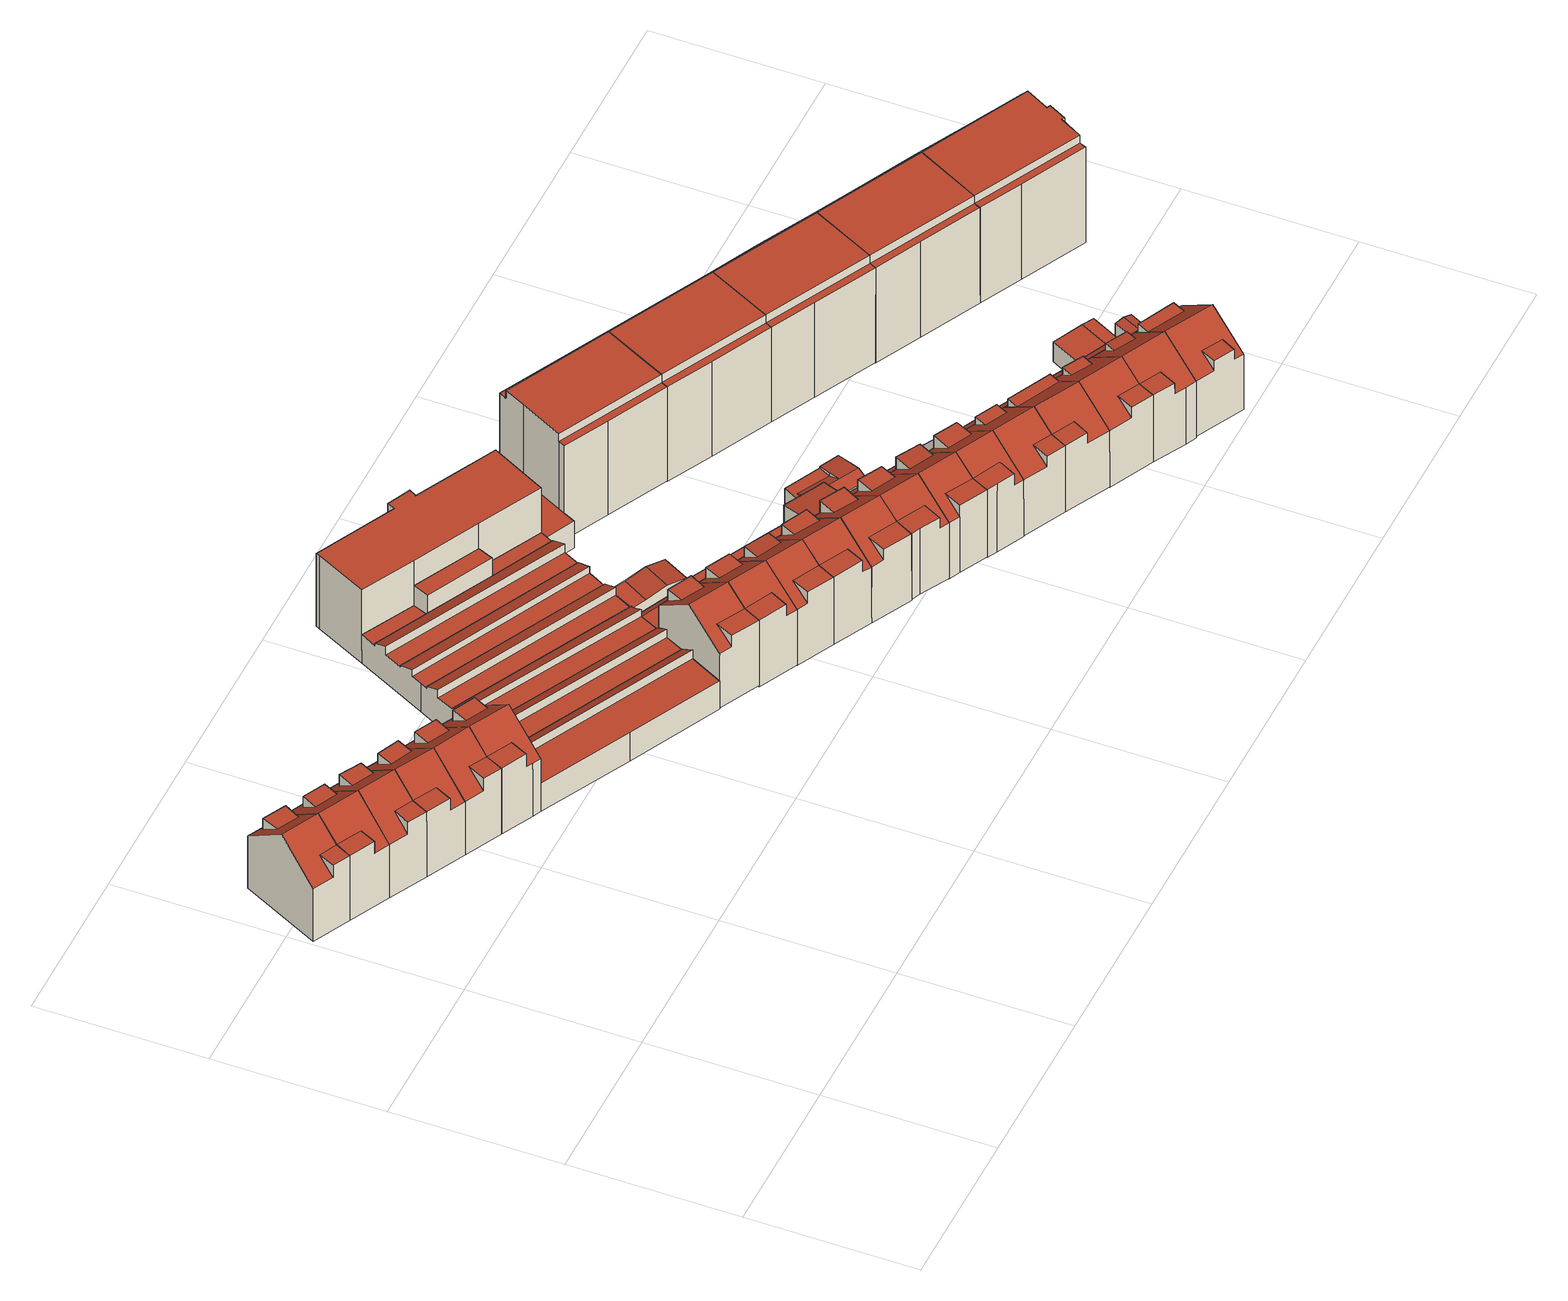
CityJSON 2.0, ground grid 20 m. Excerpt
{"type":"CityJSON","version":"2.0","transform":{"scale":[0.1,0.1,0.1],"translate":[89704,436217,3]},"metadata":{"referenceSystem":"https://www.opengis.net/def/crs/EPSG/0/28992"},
"CityObjects":{
"building1":{"type":"Building","children":["building1-1"],"geometry":[{"type":"Solid","lod":"2","boundaries":[[[[0,1,2]],[[3,4,5]],[[5,1,0,3]],[[3,0,2,4]],[[6,7,8]],[[8,7,9,10,11,12]],[[11,13,14,15,16,17,12]],[[18,19,20,10,9,21]],[[14,19,18,15]],[[15,18,21,16],[1,5,4,2]],[[6,17,16,21,9,7]],[[17,6,8,12]],[[13,11,10,20]],[[13,20,19,14]]]],"semantics":{"surfaces":[{"type":"WallSurface"},{"type":"RoofSurface"},{"type":"GroundSurface"},{"type":"ClosureSurface"}],"values":[[0,0,0,1,0,0,0,0,0,1,1,1,2,3]]}}]},
"building1-1":{"type":"BuildingInstallation","parents":["building1"],"geometry":[{"type":"MultiSurface","lod":"2","boundaries":[[[3,0,2,4]],[[0,1,2]],[[3,4,5]],[[5,1,0,3]]],"semantics":{"surfaces":[{"type":"RoofSurface"},{"type":"WallSurface"}],"values":[0,1,1,1]}}]},
"building2":{"type":"Building","children":["building2-1"],"geometry":[{"type":"Solid","lod":"2","boundaries":[[[[22,23,24]],[[25,26,27]],[[24,26,25,22]],[[22,25,27,23]],[[28,29,30,31,32,33]],[[16,15,14,13,11,12,17]],[[34,35,36]],[[32,36,35,12,11,33]],[[29,14,15,30]],[[30,15,16,31],[26,24,23,27]],[[34,17,12,35]],[[36,32,31,16,17,34]],[[33,11,13,28]],[[28,13,14,29]]]],"semantics":{"surfaces":[{"type":"WallSurface"},{"type":"RoofSurface"},{"type":"GroundSurface"},{"type":"ClosureSurface"}],"values":[[0,0,0,1,0,0,0,0,0,1,1,1,2,3]]}}]},
"building2-1":{"type":"BuildingInstallation","parents":["building2"],"geometry":[{"type":"MultiSurface","lod":"2","boundaries":[[[22,25,27,23]],[[22,23,24]],[[25,26,27]],[[24,26,25,22]]],"semantics":{"surfaces":[{"type":"RoofSurface"},{"type":"WallSurface"}],"values":[0,1,1,1]}}]},
"building3":{"type":"Building","children":["building3-1"],"geometry":[{"type":"Solid","lod":"2","boundaries":[[[[37,38,39]],[[39,40,41,37]],[[41,40,42]],[[37,41,42,38]],[[43,44,45,46,47,48,49]],[[30,29,28,33,32,31]],[[50,51,52]],[[52,51,32,33,48,47]],[[43,29,30,44]],[[46,50,52,47]],[[44,30,31,45],[40,39,38,42]],[[46,45,31,32,51,50]],[[49,48,33,28]],[[49,28,29,43]]]],"semantics":{"surfaces":[{"type":"WallSurface"},{"type":"RoofSurface"},{"type":"GroundSurface"},{"type":"ClosureSurface"}],"values":[[0,0,0,1,0,0,0,0,0,1,1,1,2,3]]}}]},
"building3-1":{"type":"BuildingInstallation","parents":["building3"],"geometry":[{"type":"MultiSurface","lod":"2","boundaries":[[[37,41,42,38]],[[37,38,39]],[[39,40,41,37]],[[41,40,42]]],"semantics":{"surfaces":[{"type":"RoofSurface"},{"type":"WallSurface"}],"values":[0,1,1,1]}}]},
"building4":{"type":"Building","children":["building4-1"],"geometry":[{"type":"Solid","lod":"2","boundaries":[[[[53,54,55]],[[56,57,58]],[[58,54,53,56]],[[56,53,55,57]],[[59,60,61,47,48,62]],[[62,63,64,65,66,59]],[[67,61,60]],[[64,43,44,65]],[[45,44,43,49,48,47,46]],[[67,46,47,61]],[[60,59,66,45,46,67]],[[65,44,45,66],[54,58,57,55]],[[63,62,48,49]],[[63,49,43,64]]]],"semantics":{"surfaces":[{"type":"WallSurface"},{"type":"RoofSurface"},{"type":"GroundSurface"},{"type":"ClosureSurface"}],"values":[[0,0,0,1,0,0,0,0,0,1,1,1,2,3]]}}]},
"building4-1":{"type":"BuildingInstallation","parents":["building4"],"geometry":[{"type":"MultiSurface","lod":"2","boundaries":[[[56,53,55,57]],[[53,54,55]],[[56,57,58]],[[58,54,53,56]]],"semantics":{"surfaces":[{"type":"RoofSurface"},{"type":"WallSurface"}],"values":[0,1,1,1]}}]},
"building5":{"type":"Building","children":["building5-1"],"geometry":[{"type":"Solid","lod":"2","boundaries":[[[[68,69,70]],[[71,72,73]],[[73,69,68,71]],[[71,68,70,72]],[[74,75,76,77,78,79,80]],[[65,64,63,62,59,66]],[[81,82,83]],[[78,83,82,59,62,79]],[[74,64,65,75]],[[77,81,83,78]],[[75,65,66,76],[69,73,72,70]],[[77,76,66,59,82,81]],[[80,79,62,63]],[[80,63,64,74]]]],"semantics":{"surfaces":[{"type":"WallSurface"},{"type":"RoofSurface"},{"type":"GroundSurface"},{"type":"ClosureSurface"}],"values":[[0,0,0,1,0,0,0,0,0,1,1,1,2,3]]}}]},
"building5-1":{"type":"BuildingInstallation","parents":["building5"],"geometry":[{"type":"MultiSurface","lod":"2","boundaries":[[[71,68,70,72]],[[68,69,70]],[[71,72,73]],[[73,69,68,71]]],"semantics":{"surfaces":[{"type":"RoofSurface"},{"type":"WallSurface"}],"values":[0,1,1,1]}}]},
"building6":{"type":"Building","attributes":{"measuredHeight":11.48,"yearOfConstruction":1954,"LAAGSTE_BOUWLAAG":"-1","AANTAL_BOUWLAGEN":"4","AANTAL_ADRESSEN":"1","WIJK":"Delfshaven","PANDSOORT":"Tussenpand","BUURT":"Bospolder","HOOGSTE_BOUWLAAG":"2"},"address":[{"CountryName":"Nederland","LocalityName":"Rotterdam","ThoroughfareNumber":"39B","ThoroughfareName":"Blokmakersstraat","PostalCode":"3025NB"}],"children":["building6-1"]},
"building6-1":{"type":"BuildingPart","parents":["building6"],"geometry":[{"type":"Solid","lod":"2","boundaries":[[[[64,43,49,63]],[[84,85,86,64,63]],[[84,87,88,85]],[[89,88,87,49,43]],[[86,89,43,64]],[[85,88,89,86]],[[63,49,87,84]]]],"semantics":{"surfaces":[{"type":"ClosureSurface"},{"type":"WallSurface"},{"type":"RoofSurface"},{"type":"GroundSurface"}],"values":[[0,1,1,1,2,2,3]]}}]},
"building7":{"type":"Building","children":["building7-1"],"geometry":[{"type":"Solid","lod":"2","boundaries":[[[[90,91,92,93]],[[92,91,94]],[[93,95,90]],[[93,92,94,95]],[[96,97,98,99,100,101]],[[76,75,74,80,79,78,77]],[[102,103,104]],[[105,104,103,78,79,106]],[[99,105,106,100]],[[96,74,75,97]],[[102,77,78,103]],[[97,75,76,98],[91,90,95,94]],[[104,105,99,98,76,77,102]],[[106,79,80,101,100]],[[101,80,74,96]]]],"semantics":{"surfaces":[{"type":"WallSurface"},{"type":"RoofSurface"},{"type":"GroundSurface"},{"type":"ClosureSurface"}],"values":[[0,0,0,1,0,0,0,0,0,0,1,1,1,2,3]]}}]},
"building7-1":{"type":"BuildingInstallation","parents":["building7"],"geometry":[{"type":"MultiSurface","lod":"2","boundaries":[[[93,92,94,95]],[[90,91,92,93]],[[92,91,94]],[[93,95,90]]],"semantics":{"surfaces":[{"type":"RoofSurface"},{"type":"WallSurface"}],"values":[0,1,1,1]}}]},
"building8":{"type":"Building","attributes":{"measuredHeight":11.48,"yearOfConstruction":1954,"LAAGSTE_BOUWLAAG":"-1","AANTAL_BOUWLAGEN":"4","AANTAL_ADRESSEN":"1","WIJK":"Delfshaven","PANDSOORT":"Tussenpand","BUURT":"Bospolder","HOOGSTE_BOUWLAAG":"2"},"address":[{"CountryName":"Nederland","LocalityName":"Rotterdam","ThoroughfareNumber":"37B","ThoroughfareName":"Blokmakersstraat","PostalCode":"3025NB"}],"children":["building8-1"]},
"building8-1":{"type":"BuildingPart","parents":["building8"],"geometry":[{"type":"Solid","lod":"2","boundaries":[[[[74,64,63,80]],[[107,84,85,108]],[[86,85,84,63,64]],[[107,108,109,74,80]],[[109,86,64,74]],[[108,85,86,109]],[[80,63,84,107]]]],"semantics":{"surfaces":[{"type":"ClosureSurface"},{"type":"WallSurface"},{"type":"RoofSurface"},{"type":"GroundSurface"}],"values":[[0,1,1,1,2,2,3]]}}]},
"building9":{"type":"Building","attributes":{"measuredHeight":11.44,"yearOfConstruction":1954,"LAAGSTE_BOUWLAAG":"-1","AANTAL_BOUWLAGEN":"4","AANTAL_ADRESSEN":"1","WIJK":"Delfshaven","PANDSOORT":"Tussenpand","BUURT":"Bospolder","HOOGSTE_BOUWLAAG":"2"},"address":[{"CountryName":"Nederland","LocalityName":"Rotterdam","ThoroughfareNumber":"35B","ThoroughfareName":"Blokmakersstraat","PostalCode":"3025NA"}],"children":["building9-1"]},
"building9-1":{"type":"BuildingPart","parents":["building9"],"geometry":[{"type":"Solid","lod":"2","boundaries":[[[[96,74,80,101]],[[110,107,108,111]],[[111,112,113,96,101,110]],[[80,74,109,108,107]],[[111,108,109,112]],[[113,112,109,74,96]],[[101,80,107,110]]]],"semantics":{"surfaces":[{"type":"ClosureSurface"},{"type":"WallSurface"},{"type":"RoofSurface"},{"type":"GroundSurface"}],"values":[[0,1,1,1,2,2,3]]}}]},
"building10":{"type":"Building","attributes":{"measuredHeight":10.32,"yearOfConstruction":1954,"LAAGSTE_BOUWLAAG":"-1","AANTAL_BOUWLAGEN":"4","AANTAL_ADRESSEN":"4","WIJK":"Delfshaven","PANDSOORT":"Tussenpand","BUURT":"Bospolder","HOOGSTE_BOUWLAAG":"2"},"address":[{"CountryName":"Nederland","LocalityName":"Rotterdam","ThoroughfareNumber":"206-208","ThoroughfareName":"Schiedamseweg","PostalCode":"3025AM"}],"children":["building10-1","building10-2","building10-3"]},
"building10-1":{"type":"BuildingPart","parents":["building10"],"geometry":[{"type":"Solid","lod":"2","boundaries":[[[[114,115,116,117]],[[118,116,115,119]],[[120,121,122,123,124]],[[125,126,127,128,129]],[[122,127,126,123]],[[130,131,132,133]],[[131,134,135,132]],[[114,117,121,120,136]],[[119,137,138,118]],[[137,130,133,138]],[[128,139,140,141,129]],[[134,140,139,135]],[[133,132,135,139,128,127,122,121,117,116,118,138]],[[119,115,114,136,142,143,141,140,134,131,130,137]],[[124,123,126,125,143,142]],[[120,124,142,136]],[[125,129,141,143]]]],"semantics":{"surfaces":[{"type":"WallSurface"},{"type":"RoofSurface"},{"type":"GroundSurface"},{"type":"ClosureSurface"}],"values":[[0,0,0,0,0,0,0,0,0,0,0,0,1,2,3,3,3]]}}]},
"building10-2":{"type":"BuildingPart","parents":["building10"],"geometry":[{"type":"Solid","lod":"2","boundaries":[[[[144,145,146,147]],[[148,149,150,151]],[[152,153,154,155]],[[156,157,158,159]],[[160,161,162,163]],[[164,165,166,167]],[[165,168,100,166]],[[169,170,160,163,171,172,156,159,164,167]],[[173,174,144,147,175,176,170,169]],[[177,178,148,151,174,173,179,180,181,182,183,184,185,186,187,188,152,155]],[[120,180,179,136]],[[183,189,190,184]],[[185,191,192,186]],[[175,193,194,176]],[[187,195,196,188]],[[177,197,198,178]],[[171,199,200,172]],[[141,201,202,196,195,192,191,190,189,203,204,129]],[[154,153,202,201,110,205,150,149,198,197]],[[110,100,168,158,157,200,199,162,161,194,193,146,145,205]],[[181,206,207,182]],[[208,204,203,209]],[[152,188,196,202,153]],[[184,190,191,185]],[[155,154,197,177]],[[180,120,124,206,181]],[[205,145,144,174,151,150]],[[147,146,193,175]],[[182,207,209,203,189,183]],[[186,192,195,187]],[[178,198,149,148]],[[165,164,159,158,168]],[[160,170,176,194,161]],[[163,162,199,171]],[[172,200,157,156]],[[125,129,204,208]],[[136,179,173,169,167,166,100,110,201,141,143,210,211,142]],[[125,208,210,143]],[[142,211,206,124]],[[136,142,124,120]],[[209,207,206,211,210,208]],[[143,141,129,125]]]],"semantics":{"surfaces":[{"type":"WallSurface"},{"type":"RoofSurface"},{"type":"GroundSurface"},{"type":"ClosureSurface"}],"values":[[0,0,0,0,0,0,0,0,0,0,0,0,0,0,0,0,0,0,0,0,0,0,1,1,1,1,1,1,1,1,1,1,1,1,1,1,2,3,3,3,3,3]]}}]},
"building10-3":{"type":"BuildingPart","parents":["building10"],"geometry":[{"type":"Solid","lod":"2","boundaries":[[[[209,212,126,125,208]],[[124,123,213,207,206]],[[213,212,209,207]],[[123,126,212,213]],[[211,210,143,142]],[[124,206,211,142]],[[206,207,209,208,210,211]],[[143,210,208,125]],[[123,124,142,143,125,126]]]],"semantics":{"surfaces":[{"type":"WallSurface"},{"type":"RoofSurface"},{"type":"GroundSurface"},{"type":"ClosureSurface"}],"values":[[0,0,0,1,2,3,3,3,3]]}}]},
"building11":{"type":"Building","children":["building11-1"],"geometry":[{"type":"Solid","lod":"2","boundaries":[[[[214,215,216]],[[217,218,219]],[[219,215,214,217]],[[217,214,216,218]],[[220,221,222,223,224,225,226]],[[222,227,228,223]],[[229,230,228,227,231,232]],[[233,234,235]],[[226,235,234,229,232,220]],[[225,224,230,229,234,233]],[[223,228,230,224],[215,219,218,216]],[[225,233,235,226]],[[220,232,231,221]],[[221,231,227,222]]]],"semantics":{"surfaces":[{"type":"WallSurface"},{"type":"RoofSurface"},{"type":"GroundSurface"},{"type":"ClosureSurface"}],"values":[[0,0,0,1,0,0,0,0,0,1,1,1,2,3]]}}]},
"building11-1":{"type":"BuildingInstallation","parents":["building11"],"geometry":[{"type":"MultiSurface","lod":"2","boundaries":[[[217,214,216,218]],[[214,215,216]],[[217,218,219]],[[219,215,214,217]]],"semantics":{"surfaces":[{"type":"RoofSurface"},{"type":"WallSurface"}],"values":[0,1,1,1]}}]},
"building12":{"type":"Building","children":["building12-1"],"geometry":[{"type":"Solid","lod":"2","boundaries":[[[[236,237,238]],[[239,237,236,240]],[[240,241,239]],[[240,236,238,241]],[[224,223,242,243,244,226,225]],[[245,246,247]],[[248,247,246,226,244,249]],[[249,250,251,252,253,248]],[[251,242,223,252]],[[247,248,253,224,225,245]],[[245,225,226,246]],[[252,223,224,253],[237,239,241,238]],[[249,244,243,250]],[[250,243,242,251]]]],"semantics":{"surfaces":[{"type":"WallSurface"},{"type":"RoofSurface"},{"type":"GroundSurface"},{"type":"ClosureSurface"}],"values":[[0,0,0,1,0,0,0,0,0,1,1,1,2,3]]}}]},
"building12-1":{"type":"BuildingInstallation","parents":["building12"],"geometry":[{"type":"MultiSurface","lod":"2","boundaries":[[[240,236,238,241]],[[236,237,238]],[[239,237,236,240]],[[240,241,239]]],"semantics":{"surfaces":[{"type":"RoofSurface"},{"type":"WallSurface"}],"values":[0,1,1,1]}}]},
"building13":{"type":"Building","attributes":{"measuredHeight":11.08,"yearOfConstruction":1954,"LAAGSTE_BOUWLAAG":"0","AANTAL_BOUWLAGEN":"3","AANTAL_ADRESSEN":"2","WIJK":"Delfshaven","PANDSOORT":"Tussenpand","BUURT":"Bospolder","HOOGSTE_BOUWLAAG":"2"},"address":[{"CountryName":"Nederland","LocalityName":"Rotterdam","ThoroughfareNumber":"25-25","ThoroughfareName":"Blokmakersstraat","PostalCode":"3025NA"}],"children":["building13-1"]},
"building13-1":{"type":"BuildingPart","parents":["building13"],"geometry":[{"type":"Solid","lod":"2","boundaries":[[[[222,227,231,221]],[[254,255,256,257]],[[258,259,260,256,255,231,227]],[[254,257,261,222,221]],[[259,258,227,222,261,260]],[[257,256,260,261]],[[221,231,255,254]]]],"semantics":{"surfaces":[{"type":"ClosureSurface"},{"type":"WallSurface"},{"type":"RoofSurface"},{"type":"GroundSurface"}],"values":[[0,1,1,1,2,2,3]]}}]},
"building14":{"type":"Building","children":["building14-1"],"geometry":[{"type":"Solid","lod":"2","boundaries":[[[[262,263,264,265]],[[265,266,262]],[[264,263,267]],[[265,264,267,266]],[[268,269,270,271,272,273,274]],[[252,251,275,276,248,253]],[[277,278,279]],[[270,251,252,271]],[[278,248,276,268,274,279]],[[273,277,279,274]],[[273,272,253,248,278,277]],[[271,252,253,272],[263,262,266,267]],[[269,268,276,275]],[[269,275,251,270]]]],"semantics":{"surfaces":[{"type":"WallSurface"},{"type":"RoofSurface"},{"type":"GroundSurface"},{"type":"ClosureSurface"}],"values":[[0,0,0,1,0,0,0,0,0,1,1,1,2,3]]}}]},
"building14-1":{"type":"BuildingInstallation","parents":["building14"],"geometry":[{"type":"MultiSurface","lod":"2","boundaries":[[[265,264,267,266]],[[262,263,264,265]],[[265,266,262]],[[264,263,267]]],"semantics":{"surfaces":[{"type":"RoofSurface"},{"type":"WallSurface"}],"values":[0,1,1,1]}}]},
"building15":{"type":"Building","attributes":{"measuredHeight":11.27,"yearOfConstruction":1954,"LAAGSTE_BOUWLAAG":"0","AANTAL_BOUWLAGEN":"3","AANTAL_ADRESSEN":"2","WIJK":"Delfshaven","PANDSOORT":"Tussenpand","BUURT":"Bospolder","HOOGSTE_BOUWLAAG":"2"},"address":[{"CountryName":"Nederland","LocalityName":"Rotterdam","ThoroughfareNumber":"23-23","ThoroughfareName":"Blokmakersstraat","PostalCode":"3025NA"}],"children":["building15-1"]},
"building15-1":{"type":"BuildingPart","parents":["building15"],"geometry":[{"type":"Solid","lod":"2","boundaries":[[[[251,242,243,250]],[[280,281,282,283]],[[284,282,281,243,242]],[[283,251,250,280]],[[284,242,251,283,282]],[[250,243,281,280]]]],"semantics":{"surfaces":[{"type":"ClosureSurface"},{"type":"WallSurface"},{"type":"RoofSurface"},{"type":"GroundSurface"}],"values":[[0,1,1,1,2,3]]}}]},
"building16":{"type":"Building","attributes":{"measuredHeight":2.46,"yearOfConstruction":2013,"LAAGSTE_BOUWLAAG":"0","AANTAL_BOUWLAGEN":"1","WIJK":"Delfshaven","PANDSOORT":"Vrijstaand","BUURT":"Bospolder","HOOGSTE_BOUWLAAG":"0"},"geometry":[{"type":"Solid","lod":"2","boundaries":[[[[285,286,287,288]],[[289,290,291,292,286,285]],[[293,289,285,288]],[[287,286,292,294]],[[288,287,294,295,296,293]],[[296,295,291,290]],[[295,294,292,291]],[[293,296,290,289]]]],"semantics":{"surfaces":[{"type":"GroundSurface"},{"type":"WallSurface"},{"type":"RoofSurface"}],"values":[[0,1,1,1,1,2,2,2]]}}]},
"building17":{"type":"Building","children":["building17-1"],"geometry":[{"type":"Solid","lod":"2","boundaries":[[[[297,298,299]],[[299,300,301,297]],[[301,300,302]],[[297,301,302,298]],[[303,304,305,306,307,308]],[[272,271,270,269,268,274,273]],[[309,310,311]],[[311,310,274,268,307,306]],[[303,270,271,304]],[[309,273,274,310]],[[304,271,272,305],[300,299,298,302]],[[311,306,305,272,273,309]],[[307,268,269,308]],[[308,269,270,303]]]],"semantics":{"surfaces":[{"type":"WallSurface"},{"type":"RoofSurface"},{"type":"GroundSurface"},{"type":"ClosureSurface"}],"values":[[0,0,0,1,0,0,0,0,0,1,1,1,2,3]]}}]},
"building17-1":{"type":"BuildingInstallation","parents":["building17"],"geometry":[{"type":"MultiSurface","lod":"2","boundaries":[[[297,301,302,298]],[[297,298,299]],[[299,300,301,297]],[[301,300,302]]],"semantics":{"surfaces":[{"type":"RoofSurface"},{"type":"WallSurface"}],"values":[0,1,1,1]}}]},
"building18":{"type":"Building","attributes":{"measuredHeight":11.32,"yearOfConstruction":1954,"LAAGSTE_BOUWLAAG":"0","AANTAL_BOUWLAGEN":"3","AANTAL_ADRESSEN":"2","WIJK":"Delfshaven","PANDSOORT":"Tussenpand","BUURT":"Bospolder","HOOGSTE_BOUWLAAG":"2"},"address":[{"CountryName":"Nederland","LocalityName":"Rotterdam","ThoroughfareNumber":"21-21","ThoroughfareName":"Blokmakersstraat","PostalCode":"3025NA"}],"children":["building18-1"]},
"building18-1":{"type":"BuildingPart","parents":["building18"],"geometry":[{"type":"Solid","lod":"2","boundaries":[[[[270,251,275,269]],[[312,275,251,283]],[[313,270,269,314]],[[315,312,283,316]],[[314,315,316,313]],[[313,316,283,251,270]],[[275,312,315,314,269]]]],"semantics":{"surfaces":[{"type":"ClosureSurface"},{"type":"WallSurface"},{"type":"RoofSurface"},{"type":"GroundSurface"}],"values":[[0,1,1,1,1,2,3]]}}]},
"building19":{"type":"Building","attributes":{"measuredHeight":11.32,"yearOfConstruction":1954,"LAAGSTE_BOUWLAAG":"0","AANTAL_BOUWLAGEN":"3","AANTAL_ADRESSEN":"2","WIJK":"Delfshaven","PANDSOORT":"Tussenpand","BUURT":"Bospolder","HOOGSTE_BOUWLAAG":"2"},"address":[{"CountryName":"Nederland","LocalityName":"Rotterdam","ThoroughfareNumber":"19-19","ThoroughfareName":"Blokmakersstraat","PostalCode":"3025NA"}],"children":["building19-1"]},
"building19-1":{"type":"BuildingPart","parents":["building19"],"geometry":[{"type":"Solid","lod":"2","boundaries":[[[[303,270,269,308]],[[314,269,270,313]],[[317,314,313,318]],[[319,317,318,320]],[[320,303,308,319]],[[320,318,313,270,303]],[[269,314,317,319,308]]]],"semantics":{"surfaces":[{"type":"ClosureSurface"},{"type":"WallSurface"},{"type":"RoofSurface"},{"type":"GroundSurface"}],"values":[[0,1,1,1,1,2,3]]}}]},
"building20":{"type":"Building","attributes":{"yearOfConstruction":1954,"LAAGSTE_BOUWLAAG":0,"AANTAL_BOUWLAGEN":3,"AANTAL_ADRESSEN":2,"WIJK":"Delfshaven","PANDSOORT":"Tussenpand","BUURT":"Bospolder","HOOGSTE_BOUWLAAG":2},"address":[{"CountryName":"Nederland","LocalityName":"Rotterdam","ThoroughfareNumber":"17-17","ThoroughfareName":"Blokmakersstraat","PostalCode":"3025NA"}],"children":["building20-1"],"geometry":[{"type":"Solid","lod":"2","boundaries":[[[[321,322,323,324]],[[322,325,323]],[[326,321,324]],[[326,325,322,321]],[[327,319,328,329]],[[330,327,329,331]],[[332,333,334,306,307,335]],[[304,336,337,338]],[[333,339,334]],[[332,335,330,331,337,336,340,341]],[[328,319,307,306,305,304,338]],[[339,333,332,341]],[[339,341,340,305,306,334]],[[340,336,304,305],[323,325,326,324]],[[337,331,329,328,338]],[[327,330,335,307,319]]]],"semantics":{"surfaces":[{"type":"WallSurface"},{"type":"RoofSurface"},{"type":"GroundSurface"}],"values":[[0,0,0,1,0,0,0,0,0,0,0,1,1,1,1,2]]}}]},
"building20-1":{"type":"BuildingInstallation","parents":["building20"],"geometry":[{"type":"MultiSurface","lod":"2","boundaries":[[[326,325,322,321]],[[321,322,323,324]],[[322,325,323]],[[326,321,324]]],"semantics":{"surfaces":[{"type":"RoofSurface"},{"type":"WallSurface"}],"values":[0,1,1,1]}}]},
"building21":{"type":"Building","children":["building21-1"],"geometry":[{"type":"Solid","lod":"2","boundaries":[[[[342,343,344,345]],[[343,346,344]],[[347,342,345]],[[346,347,345,344]],[[348,349,350]],[[351,352,353,354,355,356]],[[336,351,356,357]],[[357,358,359,332,341,340,336]],[[360,361,354,353,350,349]],[[359,361,360,332]],[[352,351,336,340],[342,347,346,343]],[[349,348,341,332,360]],[[348,350,353,352,340,341]],[[361,359,358,355,354]],[[355,358,357,356]]]],"semantics":{"surfaces":[{"type":"WallSurface"},{"type":"RoofSurface"},{"type":"GroundSurface"},{"type":"ClosureSurface"}],"values":[[0,0,0,1,0,0,0,0,0,0,1,1,1,2,3]]}}]},
"building21-1":{"type":"BuildingInstallation","parents":["building21"],"geometry":[{"type":"MultiSurface","lod":"2","boundaries":[[[346,347,345,344]],[[342,343,344,345]],[[343,346,344]],[[347,342,345]]],"semantics":{"surfaces":[{"type":"RoofSurface"},{"type":"WallSurface"}],"values":[0,1,1,1]}}]},
"building22":{"type":"Building","children":["building22-1"],"geometry":[{"type":"Solid","lod":"2","boundaries":[[[[362,363,364,365]],[[363,366,364]],[[367,362,365]],[[366,367,365,364]],[[368,369,370]],[[371,372,370,353]],[[370,372,373,374,368]],[[351,375,376,356]],[[353,352,351,356,377,371]],[[378,374,373,379,376,375,380]],[[380,375,351,352],[362,367,366,363]],[[369,378,380,352,353,370]],[[369,368,374,378]],[[373,372,371,377,379]],[[379,377,356,376]]]],"semantics":{"surfaces":[{"type":"WallSurface"},{"type":"RoofSurface"},{"type":"GroundSurface"},{"type":"ClosureSurface"}],"values":[[0,0,0,1,0,0,0,0,0,0,1,1,1,2,3]]}}]},
"building22-1":{"type":"BuildingInstallation","parents":["building22"],"geometry":[{"type":"MultiSurface","lod":"2","boundaries":[[[366,367,365,364]],[[362,363,364,365]],[[363,366,364]],[[367,362,365]]],"semantics":{"surfaces":[{"type":"RoofSurface"},{"type":"WallSurface"}],"values":[0,1,1,1]}}]},
"building23":{"type":"Building","attributes":{"yearOfConstruction":1954,"LAAGSTE_BOUWLAAG":0,"AANTAL_BOUWLAGEN":3,"AANTAL_ADRESSEN":3,"WIJK":"Delfshaven","PANDSOORT":"Tussenpand","BUURT":"Bospolder","HOOGSTE_BOUWLAAG":2},"address":[{"CountryName":"Nederland","LocalityName":"Rotterdam","ThoroughfareNumber":"13-15","ThoroughfareName":"Blokmakersstraat","PostalCode":"3025NA"}],"children":["building23-1"]},
"building23-1":{"type":"BuildingPart","parents":["building23"],"geometry":[{"type":"Solid","lod":"2","boundaries":[[[[357,356,381,382]],[[356,355,383,384,381]],[[385,386,358,357,382]],[[387,386,385,388]],[[383,387,388,384]],[[388,385,382,381,384]],[[383,355,358,386,387]],[[358,355,356,357]]]],"semantics":{"surfaces":[{"type":"OuterFloorSurface"},{"type":"WallSurface"},{"type":"RoofSurface"},{"type":"GroundSurface"},{"type":"ClosureSurface"}],"values":[[0,1,1,1,1,2,3,4]]}}]},
"building24":{"type":"Building","attributes":{"measuredHeight":14.37,"yearOfConstruction":1951,"LAAGSTE_BOUWLAAG":"0","AANTAL_BOUWLAGEN":"5","AANTAL_ADRESSEN":"8","WIJK":"Delfshaven","PANDSOORT":"Kop van een rij","BUURT":"Bospolder","HOOGSTE_BOUWLAAG":"4"},"address":[{"CountryName":"Nederland","LocalityName":"Rotterdam","ThoroughfareNumber":"196-198","ThoroughfareName":"Schiedamseweg","PostalCode":"3025AM"}],"children":["building24-1","building24-2"]},
"building24-1":{"type":"BuildingPart","parents":["building24"],"geometry":[{"type":"Solid","lod":"2","boundaries":[[[[389,390,391,392]],[[393,394,395,396]],[[397,398,399,400,401]],[[402,400,399,403]],[[404,405,402,403,406,407]],[[406,389,392,393,396,407]],[[404,408,409,405]],[[395,394,391,390,410,411,412]],[[409,408,412,411,413]],[[413,397,401,409]],[[409,401,400,402,405]],[[408,404,407,396,395,412]],[[392,391,394,393]],[[389,406,403,399,398,414,410,390]],[[410,414,413,411]],[[414,398,397,413]]]],"semantics":{"surfaces":[{"type":"WallSurface"},{"type":"RoofSurface"},{"type":"GroundSurface"},{"type":"ClosureSurface"}],"values":[[0,0,0,0,0,0,0,0,0,0,1,1,1,2,3,3]]}}]},
"building24-2":{"type":"BuildingPart","parents":["building24"],"geometry":[{"type":"Solid","lod":"2","boundaries":[[[[411,413,414,410]],[[397,415,416,398]],[[410,417,418,411]],[[417,419,420,418]],[[415,420,419,416]],[[420,415,397,413,411,418]],[[410,414,398,416,419,417]],[[413,397,398,414]]]],"semantics":{"surfaces":[{"type":"ClosureSurface"},{"type":"WallSurface"},{"type":"RoofSurface"},{"type":"GroundSurface"}],"values":[[0,1,1,1,1,2,3,0]]}}]},
"building25":{"type":"Building","children":["building25-1"],"geometry":[{"type":"Solid","lod":"2","boundaries":[[[[421,422,423]],[[424,421,423,425]],[[426,424,425]],[[422,426,425,423]],[[375,427,428,376]],[[429,430,431,428,427,432]],[[433,434,430,429,435,436]],[[437,434,433,374]],[[438,436,435]],[[376,439,437,374,378,380,375]],[[438,435,429,432,380,378]],[[436,438,378,374,433]],[[432,427,375,380],[426,422,421,424]],[[430,434,437,439,431]],[[431,439,376,428]]]],"semantics":{"surfaces":[{"type":"WallSurface"},{"type":"RoofSurface"},{"type":"GroundSurface"},{"type":"ClosureSurface"}],"values":[[0,0,0,1,0,0,0,0,0,0,1,1,1,2,3]]}}]},
"building25-1":{"type":"BuildingInstallation","parents":["building25"],"geometry":[{"type":"MultiSurface","lod":"2","boundaries":[[[422,426,425,423]],[[421,422,423]],[[424,421,423,425]],[[426,424,425]]],"semantics":{"surfaces":[{"type":"RoofSurface"},{"type":"WallSurface"}],"values":[0,1,1,1]}}]},
"building26":{"type":"Building","attributes":{"yearOfConstruction":1954,"LAAGSTE_BOUWLAAG":0,"AANTAL_BOUWLAGEN":3,"AANTAL_ADRESSEN":2,"WIJK":"Delfshaven","PANDSOORT":"Tussenpand","BUURT":"Bospolder","HOOGSTE_BOUWLAAG":2},"address":[{"CountryName":"Nederland","LocalityName":"Rotterdam","ThoroughfareNumber":"13-13","ThoroughfareName":"Blokmakersstraat","PostalCode":"3025NA"}],"children":["building26-1"]},
"building26-1":{"type":"BuildingPart","parents":["building26"],"geometry":[{"type":"Solid","lod":"2","boundaries":[[[[440,381,356,376]],[[384,441,377,356,381]],[[442,441,384,443]],[[444,442,443,445]],[[446,444,445,447]],[[440,376,379,446,447]],[[443,384,381,440,447,445]],[[446,379,377,441,442,444]],[[377,379,376,356]]]],"semantics":{"surfaces":[{"type":"OuterFloorSurface"},{"type":"WallSurface"},{"type":"RoofSurface"},{"type":"GroundSurface"},{"type":"ClosureSurface"}],"values":[[0,1,1,1,1,1,2,3,4]]}}]},
"building27":{"type":"Building","attributes":{"measuredHeight":3.03,"yearOfConstruction":1951,"LAAGSTE_BOUWLAAG":"0","AANTAL_BOUWLAGEN":"1","WIJK":"Delfshaven","BUURT":"Bospolder","HOOGSTE_BOUWLAAG":"0"},"geometry":[{"type":"Solid","lod":"2","boundaries":[[[[448,449,450]],[[449,451,452,453]],[[454,455,456,457,458]],[[458,459,460,454]],[[449,453,460,459,461,450]],[[462,456,455,463,464,465]],[[463,452,451,464]],[[466,467,468]],[[465,467,466,462]],[[450,461,468,467,448]],[[458,457,468,461,459]],[[467,465,464,451,449,448]],[[466,468,457,456,462]],[[453,452,463,455,454,460]]]],"semantics":{"surfaces":[{"type":"WallSurface"},{"type":"RoofSurface"},{"type":"GroundSurface"}],"values":[[0,0,0,0,0,0,0,0,0,1,1,1,1,2]]}}]},
"building28":{"type":"Building","children":["building28-1"],"geometry":[{"type":"Solid","lod":"2","boundaries":[[[[469,470,471]],[[471,472,473,469]],[[473,472,474]],[[469,473,474,470]],[[475,476,477,478,479,480,481]],[[482,483,484]],[[477,428,427,478]],[[427,428,485,486,429,432]],[[483,429,486,475,481,484]],[[480,482,484,481]],[[429,483,482,480,479,432]],[[478,427,432,479],[472,471,470,474]],[[475,486,485,476]],[[476,485,428,477]]]],"semantics":{"surfaces":[{"type":"WallSurface"},{"type":"RoofSurface"},{"type":"GroundSurface"},{"type":"ClosureSurface"}],"values":[[0,0,0,1,0,0,0,0,0,1,1,1,2,3]]}}]},
"building28-1":{"type":"BuildingInstallation","parents":["building28"],"geometry":[{"type":"MultiSurface","lod":"2","boundaries":[[[469,473,474,470]],[[469,470,471]],[[471,472,473,469]],[[473,472,474]]],"semantics":{"surfaces":[{"type":"RoofSurface"},{"type":"WallSurface"}],"values":[0,1,1,1]}}]},
"building29":{"type":"Building","attributes":{"yearOfConstruction":1954,"LAAGSTE_BOUWLAAG":0,"AANTAL_BOUWLAGEN":3,"AANTAL_ADRESSEN":2,"WIJK":"Delfshaven","PANDSOORT":"Tussenpand","BUURT":"Bospolder","HOOGSTE_BOUWLAAG":2},"address":[{"CountryName":"Nederland","LocalityName":"Rotterdam","ThoroughfareNumber":"11-11","ThoroughfareName":"Blokmakersstraat","PostalCode":"3025NA"}],"children":["building29-1"]},
"building29-1":{"type":"BuildingPart","parents":["building29"],"geometry":[{"type":"Solid","lod":"2","boundaries":[[[[439,431,428,376]],[[428,487,488,489,490,376]],[[431,491,487,428]],[[492,439,376,490]],[[493,492,490,489]],[[494,493,489,488]],[[491,494,488,487]],[[431,439,492,493,494,491]]]],"semantics":{"surfaces":[{"type":"ClosureSurface"},{"type":"OuterFloorSurface"},{"type":"WallSurface"},{"type":"GroundSurface"}],"values":[[0,1,2,2,2,2,2,3]]}}]},
"building30":{"type":"Building","attributes":{"measuredHeight":11.35,"yearOfConstruction":1951,"LAAGSTE_BOUWLAAG":"0","AANTAL_BOUWLAGEN":"3","AANTAL_ADRESSEN":"2","WIJK":"Delfshaven","PANDSOORT":"Tussenpand","BUURT":"Bospolder","HOOGSTE_BOUWLAAG":"2"},"address":[{"CountryName":"Nederland","LocalityName":"Rotterdam","ThoroughfareNumber":"9-9","ThoroughfareName":"Blokmakersstraat","PostalCode":"3025NA"}],"children":["building30-1"]},
"building30-1":{"type":"BuildingPart","parents":["building30"],"geometry":[{"type":"Solid","lod":"2","boundaries":[[[[477,428,485,476]],[[495,477,476,496,497]],[[485,428,498,499,500]],[[496,501,502,497]],[[501,500,499,502]],[[495,498,428,477]],[[502,499,498,495,497]],[[501,496,476,485,500]]]],"semantics":{"surfaces":[{"type":"ClosureSurface"},{"type":"WallSurface"},{"type":"RoofSurface"},{"type":"GroundSurface"}],"values":[[0,1,1,1,1,2,2,3]]}}]},
"building31":{"type":"Building","attributes":{"measuredHeight":11.31,"yearOfConstruction":1951,"LAAGSTE_BOUWLAAG":"0","AANTAL_BOUWLAGEN":"3","AANTAL_ADRESSEN":"3","WIJK":"Delfshaven","PANDSOORT":"Tussenpand","BUURT":"Bospolder","HOOGSTE_BOUWLAAG":"2"},"address":[{"CountryName":"Nederland","LocalityName":"Rotterdam","ThoroughfareNumber":"7-7","ThoroughfareName":"Blokmakersstraat","PostalCode":"3025NA"}],"children":["building31-1","building31-2"]},
"building31-1":{"type":"BuildingPart","parents":["building31"],"geometry":[{"type":"Solid","lod":"2","boundaries":[[[[503,504,505,506]],[[507,503,506,508,509,510,511,512,513]],[[505,504,514]],[[513,477,478,507]],[[479,478,477,476,475,481,480]],[[515,516,517]],[[510,517,516,481,475,511]],[[517,510,509,479,480,515]],[[509,508,514,504,503,507,478,479]],[[515,480,481,516]],[[506,505,514,508]],[[511,475,476,512]],[[512,476,477,513]]]],"semantics":{"surfaces":[{"type":"WallSurface"},{"type":"RoofSurface"},{"type":"GroundSurface"},{"type":"ClosureSurface"}],"values":[[0,0,0,0,0,0,0,1,1,1,1,2,3]]}}]},
"building31-2":{"type":"BuildingPart","parents":["building31"],"geometry":[{"type":"Solid","lod":"2","boundaries":[[[[513,477,476,512]],[[495,497,496,476,477]],[[518,519,513,512,520]],[[520,496,497,518]],[[518,497,495,519]],[[519,495,477,513]],[[512,476,496,520]]]],"semantics":{"surfaces":[{"type":"ClosureSurface"},{"type":"WallSurface"},{"type":"RoofSurface"},{"type":"GroundSurface"}],"values":[[0,1,1,1,2,2,3]]}}]},
"building32":{"type":"Building","attributes":{"measuredHeight":14.48,"yearOfConstruction":1951,"LAAGSTE_BOUWLAAG":"0","AANTAL_BOUWLAGEN":"4","AANTAL_ADRESSEN":"8","WIJK":"Delfshaven","PANDSOORT":"Tussenpand","BUURT":"Bospolder","HOOGSTE_BOUWLAAG":"3"},"address":[{"CountryName":"Nederland","LocalityName":"Rotterdam","ThoroughfareNumber":"192-194","ThoroughfareName":"Schiedamseweg","PostalCode":"3025AM"}],"geometry":[{"type":"Solid","lod":"2","boundaries":[[[[521,402,522,523]],[[524,521,523,525]],[[526,527,528,529]],[[527,530,392,528]],[[531,404,405,532]],[[393,392,530,522,402,405,404,396]],[[526,529,533,534,531,532,524,525]],[[533,393,396,534]],[[533,529,528,392,393]],[[405,402,521,524,532]],[[534,396,404,531]],[[526,525,523,522,530,527]]]],"semantics":{"surfaces":[{"type":"WallSurface"},{"type":"RoofSurface"},{"type":"GroundSurface"}],"values":[[0,0,0,0,0,0,0,0,1,1,1,2]]}}]},
"building33":{"type":"Building","children":["building33-1"],"geometry":[{"type":"Solid","lod":"2","boundaries":[[[[535,536,537,538]],[[538,539,535]],[[537,536,540]],[[538,537,540,539]],[[541,542,543,544,545,546,547]],[[507,513,548,549,510,509]],[[550,551,552]],[[541,513,507,542]],[[551,510,549,546,545,552]],[[544,550,552,545]],[[550,544,543,509,510,551]],[[542,507,509,543],[536,535,539,540]],[[546,549,548,547]],[[547,548,513,541]]]],"semantics":{"surfaces":[{"type":"WallSurface"},{"type":"RoofSurface"},{"type":"GroundSurface"},{"type":"ClosureSurface"}],"values":[[0,0,0,1,0,0,0,0,0,1,1,1,2,3]]}}]},
"building33-1":{"type":"BuildingInstallation","parents":["building33"],"geometry":[{"type":"MultiSurface","lod":"2","boundaries":[[[538,537,540,539]],[[535,536,537,538]],[[538,539,535]],[[537,536,540]]],"semantics":{"surfaces":[{"type":"RoofSurface"},{"type":"WallSurface"}],"values":[0,1,1,1]}}]},
"building34":{"type":"Building","children":["building34-1"],"geometry":[{"type":"Solid","lod":"2","boundaries":[[[[553,554,555]],[[556,557,558]],[[558,554,553,556]],[[556,553,555,557]],[[543,542,541,547,546,545,544]],[[559,560,561]],[[562,563,564,565,566,567]],[[568,561,560,545,546,569]],[[565,568,569,566]],[[562,541,542,563]],[[559,544,545,560]],[[563,542,543,564],[554,558,557,555]],[[561,568,565,564,543,544,559]],[[547,567,566,569,546]],[[567,547,541,562]]]],"semantics":{"surfaces":[{"type":"WallSurface"},{"type":"RoofSurface"},{"type":"GroundSurface"},{"type":"ClosureSurface"}],"values":[[0,0,0,1,0,0,0,0,0,0,1,1,1,2,3]]}}]},
"building34-1":{"type":"BuildingInstallation","parents":["building34"],"geometry":[{"type":"MultiSurface","lod":"2","boundaries":[[[556,553,555,557]],[[553,554,555]],[[556,557,558]],[[558,554,553,556]]],"semantics":{"surfaces":[{"type":"RoofSurface"},{"type":"WallSurface"}],"values":[0,1,1,1]}}]},
"building35":{"type":"Building","attributes":{"measuredHeight":11.4,"yearOfConstruction":1952,"LAAGSTE_BOUWLAAG":"0","AANTAL_BOUWLAGEN":"3","AANTAL_ADRESSEN":"2","WIJK":"Delfshaven","PANDSOORT":"Tussenpand","BUURT":"Bospolder","HOOGSTE_BOUWLAAG":"2"},"address":[{"CountryName":"Nederland","LocalityName":"Rotterdam","ThoroughfareNumber":"5-5","ThoroughfareName":"Blokmakersstraat","PostalCode":"3025NA"}],"children":["building35-1"]},
"building35-1":{"type":"BuildingPart","parents":["building35"],"geometry":[{"type":"Solid","lod":"2","boundaries":[[[[541,513,548,547]],[[570,571,541,547,572]],[[519,518,573,548,513]],[[572,574,575,570]],[[574,573,518,575]],[[571,519,513,541]],[[575,518,519,571,570]],[[573,574,572,547,548]]]],"semantics":{"surfaces":[{"type":"ClosureSurface"},{"type":"WallSurface"},{"type":"RoofSurface"},{"type":"GroundSurface"}],"values":[[0,1,1,1,1,2,2,3]]}}]},
"building36":{"type":"Building","attributes":{"measuredHeight":14.51,"yearOfConstruction":1951,"LAAGSTE_BOUWLAAG":"0","AANTAL_BOUWLAGEN":"4","AANTAL_ADRESSEN":"8","WIJK":"Delfshaven","PANDSOORT":"Tussenpand","BUURT":"Bospolder","HOOGSTE_BOUWLAAG":"3"},"address":[{"CountryName":"Nederland","LocalityName":"Rotterdam","ThoroughfareNumber":"188-190","ThoroughfareName":"Schiedamseweg","PostalCode":"3025AL"}],"geometry":[{"type":"Solid","lod":"2","boundaries":[[[[532,531,534,533,529,526,525,524]],[[576,577,578,579]],[[577,526,529,578]],[[576,579,580,581,582,583,584,585]],[[582,531,532,583]],[[580,533,534,581]],[[586,524,525,587]],[[584,586,587,585]],[[581,534,531,582]],[[578,529,533,580,579]],[[532,524,586,584,583]],[[576,585,587,525,526,577]]]],"semantics":{"surfaces":[{"type":"WallSurface"},{"type":"RoofSurface"},{"type":"GroundSurface"}],"values":[[0,0,0,0,0,0,0,0,1,1,1,2]]}}]},
"building37":{"type":"Building","attributes":{"measuredHeight":11.22,"yearOfConstruction":1952,"LAAGSTE_BOUWLAAG":"-1","AANTAL_BOUWLAGEN":"4","AANTAL_ADRESSEN":"2","WIJK":"Delfshaven","PANDSOORT":"Ingesloten hoekpand","BUURT":"Bospolder","HOOGSTE_BOUWLAAG":"2"},"address":[{"CountryName":"Nederland","LocalityName":"Rotterdam","ThoroughfareNumber":"1","ThoroughfareName":"Blokmakersstraat","PostalCode":"3025NA"}],"children":["building37-1","building37-2"]},
"building37-1":{"type":"BuildingPart","parents":["building37"],"geometry":[{"type":"Solid","lod":"2","boundaries":[[[[588,589,590,591]],[[592,593,594,595]],[[596,597,598,599]],[[562,594,593,600,601,602,603]],[[604,592,595,605,606,607]],[[599,602,601,596]],[[591,606,605,588]],[[607,598,597,604]],[[588,605,595,594,562,589]],[[601,600,593,592,604,597,596]],[[606,591,590,603,602,599,598,607]],[[589,562,603,590]]]],"semantics":{"surfaces":[{"type":"WallSurface"},{"type":"RoofSurface"},{"type":"GroundSurface"},{"type":"ClosureSurface"}],"values":[[0,0,0,0,0,0,0,0,1,1,2,3]]}}]},
"building37-2":{"type":"BuildingPart","parents":["building37"],"geometry":[{"type":"Solid","lod":"2","boundaries":[[[[608,609,610,611]],[[611,612,608]],[[589,562,563,613]],[[614,615,616]],[[617,616,615,618,619,565,620,621]],[[610,609,563,562,603,620,565,564,622]],[[623,619,618]],[[621,590,589,613,624,617]],[[611,610,622,612]],[[614,623,618,615]],[[616,617,624,564,565,619,623,614]],[[609,608,612,622,564,624,613,563]],[[621,620,603,590]],[[590,603,562,589]]]],"semantics":{"surfaces":[{"type":"WallSurface"},{"type":"RoofSurface"},{"type":"GroundSurface"},{"type":"ClosureSurface"}],"values":[[0,0,0,0,0,0,0,0,1,1,1,1,2,3]]}}]},
"building38":{"type":"Building","attributes":{"measuredHeight":11.4,"yearOfConstruction":1952,"LAAGSTE_BOUWLAAG":"0","AANTAL_BOUWLAGEN":"3","AANTAL_ADRESSEN":"2","WIJK":"Delfshaven","PANDSOORT":"Tussenpand","BUURT":"Bospolder","HOOGSTE_BOUWLAAG":"2"},"address":[{"CountryName":"Nederland","LocalityName":"Rotterdam","ThoroughfareNumber":"3-3","ThoroughfareName":"Blokmakersstraat","PostalCode":"3025NA"}],"children":["building38-1"]},
"building38-1":{"type":"BuildingPart","parents":["building38"],"geometry":[{"type":"Solid","lod":"2","boundaries":[[[[625,626,627,601]],[[628,629,630,631,632]],[[631,572,570,632]],[[600,629,628,633]],[[601,600,633,594,562,567,625]],[[626,630,629,627]],[[571,570,572,547,541]],[[594,571,541,562]],[[601,627,629,600]],[[633,628,632,570,571,594]],[[626,625,567,547,572,631,630]],[[562,541,547,567]]]],"semantics":{"surfaces":[{"type":"WallSurface"},{"type":"RoofSurface"},{"type":"GroundSurface"},{"type":"ClosureSurface"}],"values":[[0,0,0,0,0,0,0,1,1,1,2,3]]}}]},
"building39":{"type":"Building","attributes":{"measuredHeight":2.64,"yearOfConstruction":1912,"LAAGSTE_BOUWLAAG":"0","AANTAL_BOUWLAGEN":"1","WIJK":"Delfshaven","BUURT":"Bospolder","HOOGSTE_BOUWLAAG":"0"},"geometry":[{"type":"Solid","lod":"2","boundaries":[[[[634,635,636,637]],[[634,638,639,640,635]],[[641,638,634,637]],[[642,641,637,636,643]],[[636,635,640,643]],[[642,639,638,641]],[[643,640,639,642]]]],"semantics":{"surfaces":[{"type":"GroundSurface"},{"type":"WallSurface"},{"type":"RoofSurface"}],"values":[[0,1,1,1,1,2,2]]}}]},
"building40":{"type":"Building","attributes":{"measuredHeight":14.61,"yearOfConstruction":1951,"LAAGSTE_BOUWLAAG":"0","AANTAL_BOUWLAGEN":"4","AANTAL_ADRESSEN":"8","WIJK":"Delfshaven","PANDSOORT":"Tussenpand","BUURT":"Bospolder","HOOGSTE_BOUWLAAG":"3"},"address":[{"CountryName":"Nederland","LocalityName":"Rotterdam","ThoroughfareNumber":"184-186","ThoroughfareName":"Schiedamseweg","PostalCode":"3025AL"}],"geometry":[{"type":"Solid","lod":"2","boundaries":[[[[644,645,646,647]],[[645,648,579,646]],[[649,580,581,650]],[[644,647,649,650,651,652,653,654]],[[580,579,648,655,584,583,582,581]],[[656,584,655,657]],[[653,656,657,654]],[[651,582,583,652]],[[646,579,580,649,647]],[[583,584,656,653,652]],[[650,581,582,651]],[[644,654,657,655,648,645]]]],"semantics":{"surfaces":[{"type":"WallSurface"},{"type":"RoofSurface"},{"type":"GroundSurface"}],"values":[[0,0,0,0,0,0,0,0,1,1,1,2]]}}]},
"building41":{"type":"Building","attributes":{"measuredHeight":14.61,"yearOfConstruction":1951,"LAAGSTE_BOUWLAAG":"0","AANTAL_BOUWLAGEN":"4","AANTAL_ADRESSEN":"8","WIJK":"Delfshaven","PANDSOORT":"Kop van een rij","BUURT":"Bospolder","HOOGSTE_BOUWLAAG":"3"},"address":[{"CountryName":"Nederland","LocalityName":"Rotterdam","ThoroughfareNumber":"180-182","ThoroughfareName":"Schiedamseweg","PostalCode":"3025AL"}],"geometry":[{"type":"Solid","lod":"2","boundaries":[[[[658,659,660,661]],[[661,662,663,658]],[[662,664,665,666,667,663]],[[664,668,669,665]],[[668,644,647,669]],[[670,651,652,671]],[[666,649,650,667]],[[650,649,647,644,654,653,652,651]],[[672,653,654,673]],[[674,672,673,675]],[[671,674,675,676,677,670]],[[659,677,676,660]],[[669,647,649,666,665]],[[652,653,672,674,671]],[[677,659,658,663,667,650,651,670]],[[660,676,675,673,654,644,668,664,662,661]]]],"semantics":{"surfaces":[{"type":"WallSurface"},{"type":"RoofSurface"},{"type":"GroundSurface"}],"values":[[0,0,0,0,0,0,0,0,0,0,0,0,1,1,1,2]]}}]}
},
"vertices":[
[59,652,99],[59,652,83],[50,632,99],[86,638,99],[76,619,99],[86,638,83],[36,578,95],[27,559,78],[27,559,95],[3,571,78],[3,571,3],[47,549,3],[47,549,95],[94,643,3],[94,643,41],[94,643,77],[70,594,118],[57,568,95],[50,665,77],[50,665,41],[50,665,3],[26,616,118],
[132,614,99],[123,596,99],[132,614,84],[106,627,99],[106,627,84],[96,609,99],[143,619,3],[143,619,41],[143,619,77],[118,570,118],[95,525,78],[95,525,3],[86,553,95],[77,534,95],[77,534,78],
[176,592,99],[167,574,99],[176,592,83],[151,606,83],[151,606,99],[141,587,99],[186,597,41],[186,597,77],[162,548,118],[149,522,95],[139,502,95],[139,502,3],[186,597,3],[127,533,95],[117,514,78],[117,514,95],
[196,582,99],[196,582,84],[187,563,99],[222,570,99],[213,551,99],[222,570,83],[185,479,78],[167,488,78],[167,488,95],[185,479,3],[233,573,3],[233,573,41],[233,573,77],[208,524,118],[177,508,95],
[241,560,99],[241,560,83],[231,541,99],[267,547,99],[257,528,99],[267,547,83],[276,552,41],[276,552,77],[252,503,118],[239,478,96],[229,457,96],[229,457,3],[276,552,3],[218,489,96],[208,468,78],[208,468,96],
[249,605,3],[249,605,30],[243,594,41],[202,628,3],[202,628,31],[197,617,41],
[314,524,83],[287,537,83],[287,537,99],[314,524,98],[278,518,99],[304,505,99],[324,527,41],[324,527,77],[299,479,118],[276,433,78],[276,433,3],[324,527,3],[269,463,96],[259,442,96],[259,442,78],[266,438,78],[266,438,3],
[292,583,3],[292,583,30],[287,572,41],
[340,558,3],[340,558,30],[335,547,41],[334,547,41],
[657,649,3],[561,697,3],[561,697,106],[657,649,106],[566,706,106],[566,706,3],[623,583,43],[623,583,106],[548,621,106],[548,621,71],[548,621,43],[470,660,43],[470,660,71],[470,660,106],[408,692,106],[408,692,43],[539,719,3],[534,710,3],[534,710,106],[539,719,106],[440,757,3],[440,757,106],[623,583,3],[551,713,3],[551,713,106],[438,752,106],[438,752,3],[408,692,3],[548,621,3],[470,660,3],
[548,438,53],[334,547,53],[334,547,43],[548,438,43],[556,453,43],[342,561,43],[342,561,45],[556,453,45],[575,491,43],[360,598,43],[360,598,46],[575,491,46],[511,364,55],[296,472,55],[296,472,43],[511,364,43],[529,401,55],[315,510,55],[315,510,43],[529,401,43],[491,325,43],[383,379,43],[383,379,3],[491,325,3],[276,433,43],[536,413,3],[536,413,47],[518,379,43],[518,379,45],[554,450,3],[554,450,46],[537,415,43],[537,415,45],[567,475,54],[567,475,43],[619,575,3],[619,575,43],[614,566,43],[614,566,46],[605,549,55],[605,549,43],[595,529,43],[595,529,45],[587,513,52],[587,513,43],[390,657,55],[390,657,43],[379,636,43],[379,636,45],[323,524,43],[323,524,45],[371,619,52],[371,619,43],[352,582,54],[352,582,43],[303,486,43],[303,486,45],[365,607,3],[365,607,43],[398,673,46],[398,673,43],[340,558,46],[540,602,43],[540,602,46],[462,641,43],[462,641,46],[462,641,3],[540,602,3],
[462,641,71],[540,602,71],
[545,407,95],[545,407,79],[536,388,95],[574,393,95],[564,374,95],[574,393,79],[538,301,5],[583,390,5],[583,390,39],[583,390,78],[561,346,115],[549,322,97],[538,301,97],[536,413,39],[536,413,78],[491,325,81],[514,370,115],[536,413,5],[491,325,5],[516,339,97],[506,318,81],[506,318,97],
[591,384,95],[591,384,80],[582,365,95],[620,370,79],[620,370,95],[611,351,95],[583,390,41],[583,390,3],[538,301,3],[582,306,97],[571,285,97],[571,285,81],[584,278,81],[584,278,3],[628,367,3],[628,367,41],[628,367,78],[606,323,115],
[601,427,5],[554,450,5],[554,450,32],[601,427,33],[537,415,39],[548,438,39],[549,440,39],[597,418,39],
[666,346,80],[637,361,79],[637,361,94],[666,346,94],[657,328,95],[627,342,95],[628,256,2],[673,345,2],[673,345,41],[673,345,78],[650,301,115],[639,277,97],[628,256,97],[628,367,2],[584,278,2],[607,293,97],[597,272,81],[597,272,97],
[647,404,3],[601,427,3],[601,427,41],[647,404,41],[597,418,41],
[639,426,3],[570,462,3],[587,494,3],[656,458,3],[639,426,23],[616,438,28],[591,451,24],[570,462,23],[656,458,23],[587,494,23],[609,483,24],[633,470,28],
[712,323,96],[702,304,96],[712,323,80],[682,338,79],[682,338,95],[673,320,95],[718,322,41],[718,322,78],[696,278,115],[673,233,81],[673,233,2],[718,322,2],[673,260,97],[663,239,97],[663,239,81],
[647,404,2],[691,382,41],[691,382,2],[650,402,2],[650,402,41],
[713,371,2],[713,371,41],[736,359,2],[736,359,41],
[728,315,98],[756,300,98],[756,300,80],[728,315,80],[746,280,97],[718,295,97],[775,339,2],[736,359,68],[775,339,68],[784,335,2],[784,335,68],[721,209,96],[688,226,96],[688,226,81],[721,209,2],[766,298,78],[766,298,74],[718,322,74],[698,247,97],[743,254,115],[731,230,97],
[801,277,80],[773,292,80],[773,292,97],[801,277,97],[763,272,97],[792,258,97],[765,213,97],[755,192,96],[755,192,81],[811,275,78],[789,231,115],[766,186,81],[766,186,3],[811,275,3],[811,275,39],[766,298,39],[766,298,3],[721,209,3],[732,204,96],[732,204,3],
[847,254,80],[819,269,80],[819,269,98],[847,254,98],[809,249,97],[838,235,97],[779,180,97],[790,201,97],[779,180,81],[766,186,2],[779,180,2],[812,163,2],[812,163,97],[856,252,78],[856,252,39],[811,275,2],[822,184,97],[856,252,2],[834,208,115],
[824,301,39],[778,324,39],[830,312,3],[830,312,33],[784,335,33],[784,335,3],[796,329,3],[796,329,33],
[830,604,4],[707,666,4],[707,666,137],[830,604,137],[826,595,137],[702,657,137],[702,657,148],[826,595,148],[660,573,42],[660,573,4],[712,547,4],[712,547,137],[660,573,137],[784,511,137],[784,511,4],[788,519,148],[788,519,137],[807,558,4],[807,558,148],[664,581,148],[664,581,137],[690,632,4],[690,632,42],[690,632,148],[664,581,42],[664,581,4],
[653,559,42],[653,559,4],[657,649,4],[657,649,42],[619,575,4],[619,575,42],
[864,246,80],[853,225,98],[864,246,98],[892,232,80],[892,232,98],[882,211,98],[901,230,78],[901,230,39],[856,141,81],[856,141,1],[901,230,1],[879,186,115],[824,157,97],[824,157,1],[845,147,81],[845,147,97],[812,163,1],[856,168,97],[856,252,1],
[869,278,39],[830,312,2],[838,308,2],[838,308,33],[842,306,2],[842,306,33],[875,289,2],[875,289,33],
[798,371,26],[796,367,26],[796,367,28],[791,369,26],[791,369,3],[796,367,3],[845,312,3],[866,354,3],[866,354,28],[852,325,33],[845,312,27],[784,343,26],[784,343,3],[790,356,33],[843,365,28],[800,386,3],[800,386,26],[843,365,26],[836,351,30],[836,351,26],[829,337,33],
[938,207,93],[931,193,93],[938,207,81],[912,220,82],[912,220,93],[905,206,93],[906,116,2],[951,205,2],[951,205,39],[951,205,78],[929,161,115],[916,136,96],[906,116,96],[894,147,96],[884,127,81],[884,127,96],[901,230,2],[856,141,2],
[919,267,39],[900,277,39],[888,283,39],[875,289,39],[919,267,1],[875,289,1],[888,283,1],[900,277,1],
[964,231,39],[969,242,2],[969,242,33],[914,256,39],[919,267,32],[919,267,2],[964,245,2],[964,245,33],
[1003,175,81],[950,200,82],[950,200,93],[1003,175,92],[1004,178,78],[996,162,92],[982,134,115],[959,89,81],[959,89,2],[1004,178,2],[1004,178,39],[943,186,93],[943,122,96],[933,103,96],[933,103,81],
[1023,215,33],[1017,205,39],[1023,215,2],
[837,484,137],[784,511,3],[837,484,3],[909,448,137],[909,448,3],[955,541,3],[892,573,3],[892,573,137],[955,541,137],[830,604,3],[913,456,148],[913,456,137],[951,532,137],[951,532,148],
[1040,154,82],[1016,167,82],[1016,167,93],[1040,154,93],[1033,141,93],[1009,154,93],[1056,152,39],[1056,152,78],[1034,108,115],[1022,83,96],[1012,63,96],[1012,63,1],[1056,152,1],[1004,178,1],[959,89,1],[996,96,96],[986,76,81],[986,76,96],
[1068,141,92],[1068,141,82],[1061,128,93],[1093,128,92],[1086,115,93],[1093,128,82],[1047,70,96],[1037,50,96],[1037,50,81],[1108,126,39],[1108,126,78],[1086,82,115],[1063,37,81],[1063,37,1],[1108,126,1],[1050,43,81],[1050,43,1],
[1074,189,33],[1069,179,39],[1074,189,1],[1023,215,1],[1027,213,1],[1027,213,33],
[1080,478,3],[1018,510,3],[1018,510,137],[1080,478,137],[1076,469,137],[1076,469,148],[1038,393,148],[1038,393,137],[1034,385,137],[1034,385,3],[960,422,137],[960,422,3],
[1173,112,39],[1165,97,39],[1165,97,3],[1173,112,3],[1136,146,29],[1122,153,29],[1122,153,39],[1136,146,39],[1159,194,29],[1140,156,29],[1140,156,3],[1159,194,3],[1127,164,29],[1146,201,29],[1146,201,3],[1108,126,3],[1141,156,29],[1130,133,39],[1130,133,3],[1141,156,3],
[1150,100,81],[1106,121,82],[1106,121,94],[1150,100,94],[1143,85,94],[1165,97,78],[1118,31,95],[1109,14,95],[1109,14,81],[1120,8,81],[1085,26,95],[1085,26,81],[1063,37,3],[1120,8,3],[1099,107,94],[1094,44,95],[1143,53,115],
[1146,201,1],[1110,218,1],[1110,218,29],[1091,181,33],[1091,181,29],[1091,181,1],[1089,182,1],[1089,182,33],[1127,164,33],
[1165,134,6],[1147,143,6],[1160,170,6],[1179,160,6],[1165,134,30],[1157,138,32],[1147,143,30],[1179,160,30],[1170,165,32],[1160,170,30],
[1207,415,2],[1144,446,2],[1144,446,137],[1207,415,137],[1080,478,2],[1202,406,137],[1202,406,148],[1163,330,148],[1163,330,137],[1160,322,137],[1160,322,2],[1034,385,2],[1088,358,137],[1088,358,2],
[1319,312,148],[1308,291,148],[1308,291,2],[1319,312,2],[1315,314,2],[1315,314,148],[1334,350,2],[1334,350,137],[1330,342,137],[1330,342,148],[1265,385,2],[1265,385,137],[1290,266,148],[1290,266,137],[1209,297,137],[1209,297,2],[1287,258,137],[1287,258,2],[1305,293,2],[1305,293,148]
]}
